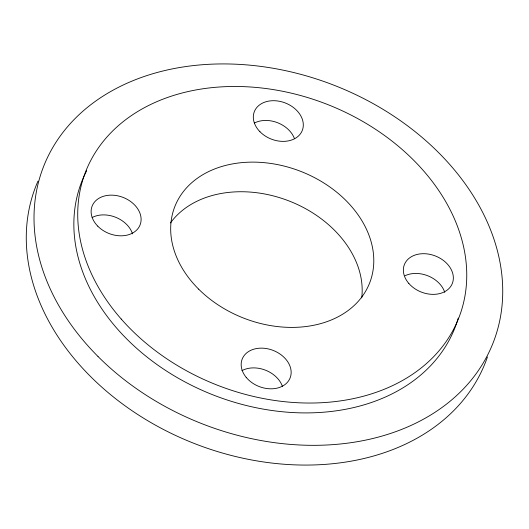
<?xml version="1.0" encoding="UTF-8"?>
<svg xmlns="http://www.w3.org/2000/svg" width="529" height="529" viewBox="0 0 529 529"><rect width="100%" height="100%" fill="white"/><g stroke="black" fill="none" stroke-linecap="round" stroke-linejoin="round"><path stroke-width="0.79" d="M487.447 356.943A241.436 181.659 21.4 0 1 194.573 443.593A241.436 181.659 21.4 0 1 37.956 181.176M170.477 222.934A104.623 78.722 21.4 0 1 289.363 201.086A104.623 78.722 21.4 0 1 361.724 297.9M458.253 318.048A200.392 150.778 21.4 0 1 212.36 394.621A200.392 150.778 21.4 0 1 86.69 170.715M241.925 370.644A25.756 19.375 21.4 0 1 282.499 386.613M92.099 217.531A25.756 19.375 21.4 0 1 132.534 233.871M405.002 275.748A25.756 19.375 21.4 0 1 444.757 292.352M254.297 123.085A25.756 19.375 21.4 0 1 294.474 138.671M98.01 356.493A241.436 181.659 21.4 0 0 492.929 343.314A241.436 181.659 21.4 0 0 214.172 64.075A241.436 181.659 21.4 0 0 98.01 356.493M121.214 319.027A200.392 150.778 21.4 0 0 453.915 328.674A200.392 150.778 21.4 0 0 241.581 86.571A200.392 150.778 21.4 0 0 121.214 319.027M198.646 289.138A104.623 78.722 21.4 0 0 369.645 282.942A104.623 78.722 21.4 0 0 248.418 162.198A104.623 78.722 21.4 0 0 198.646 289.138M246.203 377.375A25.756 19.375 21.4 0 0 289.178 379.868A25.756 19.375 21.4 0 0 263.098 348.188A25.756 19.375 21.4 0 0 246.203 377.375M97.766 226.167A25.756 19.375 21.4 0 0 139.993 225.129A25.756 19.375 21.4 0 0 110.587 195.148A25.756 19.375 21.4 0 0 97.766 226.167M259.964 131.728A25.756 19.375 21.4 0 0 302.191 130.689A25.756 19.375 21.4 0 0 272.785 100.708A25.756 19.375 21.4 0 0 259.964 131.728M408.838 283.451A25.756 19.375 21.4 0 0 451.64 284.939A25.756 19.375 21.4 0 0 424.589 253.708A25.756 19.375 21.4 0 0 408.838 283.451"/></g></svg>
